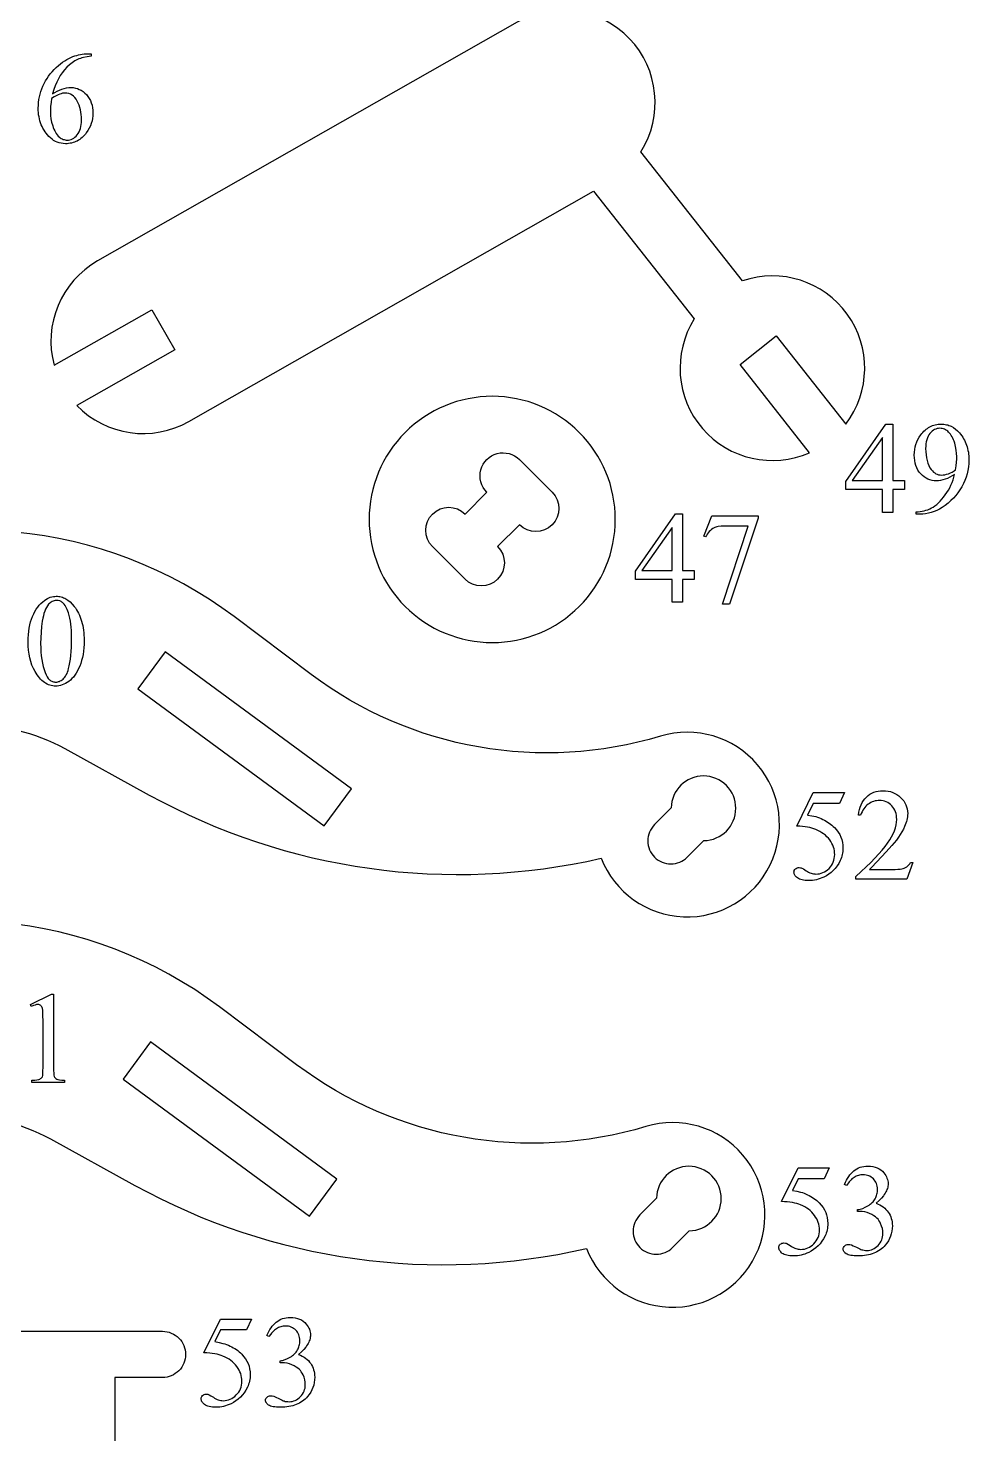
# Model space of a CAD drawing. Extents: x 7 to 905, y -397 to 592.
# Drawn here: x 807.7 to 905.5, y 156.1 to 302.3 of the extents above; entities that cross this region are included whole.
import ezdxf

# ---------------------------------------------------------------- set-up
doc = ezdxf.new("R2010")
doc.units = 0
doc.header["$MEASUREMENT"] = 0
for name, color, linetype in [('EXT', 1, 'CONTINUOUS'), ('INT', 5, 'CONTINUOUS'), ('TEXT', 18, 'CONTINUOUS')]:
    doc.layers.add(name, color=color, linetype=linetype)

msp = doc.modelspace()

# ---------------------------------------------------------------- linework, layer by layer
at = {"layer": 'EXT'}
for points in [[(812.74, 263.05, 0.341999), (824.38, 261.39), (866.47, 285.33), (876.94, 272.05, 0.740307), (888.93, 258.14), (881.7, 267.3), (885.46, 270.29), (892.7, 261.11, 0.740307), (881.97, 276.01), (871.38, 289.43, 0.780623), (858.52, 302.9), (814.89, 278.08, 0.341999), (810.37, 267.23), (820.53, 273.01), (822.91, 268.84)], [(855.93, 264, 0.414214), (843.13, 251.2, 0.414214), (855.93, 238.4, 0.414214), (868.73, 251.2, 0.414214)], [(765.84, 208.91), (791.36, 226.42, -0.282466), (811.5, 227.37), (820.27, 222.54, 0.184566), (867.26, 215.97, 0.65398), (884.83, 215.27, 0.65398), (873.43, 228.66, -0.23853), (837.1, 235.08), (829.09, 241.09, 0.282466), (782.35, 245.44), (752.94, 230.95, 0.43541), (747.55, 213, 0.43541)], [(764.33, 168.32), (789.84, 185.83, -0.282466), (809.98, 186.78), (818.75, 181.95, 0.184566), (865.74, 175.39, 0.65398), (883.32, 174.68, 0.65398), (871.91, 188.07, -0.23853), (835.59, 194.49), (827.58, 200.5, 0.282466), (780.83, 204.85), (751.43, 190.36, 0.43541), (746.04, 172.41, 0.43541)]]:
    msp.add_lwpolyline(points, format="xyb", close=True, dxfattribs=at)
msp.add_lwpolyline([(792.68, 150.99), (792.68, 161.97), (787.72, 161.97, -0.414214), (785.32, 164.37, -0.414214), (787.72, 166.77), (821.64, 166.77, -0.414214), (824.04, 164.37, -0.414214), (821.64, 161.97), (816.68, 161.97), (816.68, 150.99, 1)], format="xyb", dxfattribs=at)
at = {"layer": 'INT'}
for points in [[(858.76, 257.42), (862.15, 254.03, -1), (858.76, 250.63), (856.49, 248.37, -1), (853.1, 244.98), (849.71, 248.37, -1), (853.1, 251.76), (855.36, 254.03, -1)], [(877.93, 217.8, 0.411117), (881.26, 221.16, 0.414214), (877.9, 224.52, 0.411117), (874.54, 221.2), (872.81, 219.47, 0.414214), (872.81, 216.07, 0.414214), (876.2, 216.07)], [(874.68, 175.48), (876.42, 177.22, 0.411117), (879.74, 180.58, 0.414214), (876.38, 183.93, 0.411117), (873.02, 180.61), (871.29, 178.88, 0.414214), (871.29, 175.48, 0.414214)]]:
    msp.add_lwpolyline(points, format="xyb", close=True, dxfattribs=at)
for points in [[(838.44, 219.32), (841.29, 223.18), (821.93, 237.44), (819.08, 233.58)], [(836.92, 178.73), (839.77, 182.59), (820.41, 196.86), (817.56, 192.99)]]:
    msp.add_lwpolyline(points, close=True, dxfattribs=at)
at = {"layer": 'TEXT'}
for points in [[(814.23, 299.61), (814.23, 299.37), (813.81, 299.31), (813.43, 299.24), (813.26, 299.19), (813.1, 299.14), (812.94, 299.08), (812.8, 299.02), (812.66, 298.95), (812.52, 298.87), (812.25, 298.69), (811.97, 298.47), (811.7, 298.22), (811.44, 297.94), (811.21, 297.65), (811, 297.35), (810.81, 297.02), (810.64, 296.68), (810.48, 296.3), (810.34, 295.89), (810.21, 295.45), (810.45, 295.61), (810.69, 295.74), (810.93, 295.85), (811.17, 295.95), (811.41, 296.02), (811.65, 296.07), (811.89, 296.1), (812.13, 296.11), (812.36, 296.1), (812.58, 296.06), (812.79, 296.01), (812.99, 295.92), (813.19, 295.82), (813.38, 295.69), (813.56, 295.54), (813.73, 295.37), (813.89, 295.17), (814.03, 294.97), (814.14, 294.75), (814.24, 294.52), (814.31, 294.27), (814.37, 294.01), (814.4, 293.74), (814.41, 293.46), (814.4, 293.18), (814.37, 292.9), (814.31, 292.64), (814.24, 292.38), (814.14, 292.12), (814.02, 291.87), (813.88, 291.63), (813.72, 291.4), (813.62, 291.26), (813.51, 291.13), (813.4, 291.01), (813.28, 290.9), (813.16, 290.8), (813.03, 290.71), (812.9, 290.63), (812.77, 290.55), (812.63, 290.49), (812.49, 290.43), (812.34, 290.38), (812.19, 290.34), (812.04, 290.31), (811.88, 290.29), (811.71, 290.27), (811.55, 290.27), (811.32, 290.28), (811.1, 290.31), (810.89, 290.36), (810.69, 290.42), (810.5, 290.51), (810.32, 290.61), (810.15, 290.74), (809.98, 290.88), (809.83, 291.03), (809.69, 291.19), (809.55, 291.35), (809.43, 291.52), (809.32, 291.69), (809.21, 291.87), (809.12, 292.05), (809.04, 292.24), (808.96, 292.44), (808.9, 292.64), (808.84, 292.85), (808.8, 293.06), (808.76, 293.28), (808.74, 293.5), (808.72, 293.73), (808.72, 293.96), (808.73, 294.26), (808.75, 294.56), (808.79, 294.85), (808.84, 295.14), (808.91, 295.42), (808.99, 295.7), (809.09, 295.98), (809.2, 296.26), (809.33, 296.52), (809.47, 296.79), (809.63, 297.04), (809.79, 297.28), (809.97, 297.52), (810.16, 297.75), (810.37, 297.97), (810.59, 298.19), (810.81, 298.39), (811.03, 298.57), (811.25, 298.74), (811.47, 298.89), (811.68, 299.03), (811.89, 299.14), (812.1, 299.24), (812.31, 299.32), (812.51, 299.39), (812.72, 299.45), (812.91, 299.5), (813.11, 299.54), (813.3, 299.57), (813.48, 299.6), (813.66, 299.61), (813.84, 299.61)], [(810.1, 294.97), (810.05, 294.54), (810.01, 294.16), (809.99, 293.82), (809.98, 293.52), (810, 293.2), (810.04, 292.86), (810.11, 292.5), (810.22, 292.14), (810.28, 291.96), (810.35, 291.78), (810.43, 291.62), (810.51, 291.47), (810.6, 291.33), (810.7, 291.19), (810.8, 291.07), (810.92, 290.95), (811, 290.88), (811.1, 290.82), (811.19, 290.76), (811.29, 290.72), (811.4, 290.69), (811.51, 290.66), (811.62, 290.65), (811.74, 290.64), (811.88, 290.65), (812.02, 290.68), (812.16, 290.72), (812.29, 290.78), (812.41, 290.85), (812.54, 290.95), (812.66, 291.06), (812.77, 291.19), (812.88, 291.33), (812.97, 291.49), (813.05, 291.66), (813.11, 291.85), (813.16, 292.05), (813.2, 292.26), (813.22, 292.49), (813.23, 292.74), (813.22, 293.02), (813.2, 293.29), (813.16, 293.55), (813.11, 293.8), (813.05, 294.04), (812.97, 294.27), (812.88, 294.49), (812.78, 294.7), (812.66, 294.9), (812.53, 295.07), (812.38, 295.21), (812.23, 295.33), (812.06, 295.42), (811.89, 295.48), (811.7, 295.52), (811.49, 295.53), (811.37, 295.53), (811.23, 295.51), (811.1, 295.47), (810.95, 295.43), (810.79, 295.36), (810.6, 295.26), (810.37, 295.13)], [(898.81, 255.24), (898.81, 254.3), (897.6, 254.3), (897.6, 251.92), (896.51, 251.92), (896.51, 254.3), (892.7, 254.3), (892.7, 255.15), (896.87, 261.11), (897.6, 261.11), (897.6, 255.24)], [(900, 251.74), (900, 251.98), (900.21, 251.99), (900.42, 252.01), (900.63, 252.05), (900.83, 252.09), (901.03, 252.15), (901.23, 252.21), (901.42, 252.29), (901.61, 252.39), (901.79, 252.49), (901.97, 252.62), (902.16, 252.76), (902.34, 252.92), (902.52, 253.1), (902.69, 253.29), (902.87, 253.51), (903.04, 253.74), (903.21, 253.99), (903.36, 254.24), (903.5, 254.5), (903.63, 254.76), (903.75, 255.03), (903.85, 255.3), (903.93, 255.59), (904.01, 255.87), (903.75, 255.72), (903.5, 255.58), (903.26, 255.46), (903.02, 255.37), (902.78, 255.3), (902.56, 255.24), (902.34, 255.21), (902.12, 255.2), (901.89, 255.21), (901.67, 255.25), (901.45, 255.31), (901.24, 255.39), (901.04, 255.49), (900.85, 255.62), (900.67, 255.76), (900.5, 255.94), (900.34, 256.13), (900.2, 256.33), (900.09, 256.55), (899.99, 256.79), (899.92, 257.04), (899.86, 257.31), (899.83, 257.59), (899.82, 257.88), (899.83, 258.18), (899.86, 258.46), (899.92, 258.73), (899.99, 259), (900.09, 259.26), (900.2, 259.51), (900.34, 259.75), (900.5, 259.99), (900.6, 260.12), (900.71, 260.25), (900.82, 260.37), (900.94, 260.48), (901.06, 260.58), (901.18, 260.67), (901.31, 260.75), (901.44, 260.83), (901.57, 260.89), (901.71, 260.95), (901.86, 261), (902, 261.04), (902.15, 261.07), (902.31, 261.09), (902.47, 261.11), (902.63, 261.11), (902.9, 261.1), (903.16, 261.05), (903.29, 261.02), (903.41, 260.98), (903.54, 260.93), (903.66, 260.88), (903.89, 260.75), (904.11, 260.59), (904.32, 260.41), (904.53, 260.19), (904.64, 260.05), (904.75, 259.9), (904.86, 259.75), (904.95, 259.59), (905.04, 259.43), (905.12, 259.27), (905.19, 259.1), (905.25, 258.93), (905.31, 258.75), (905.36, 258.57), (905.4, 258.38), (905.44, 258.19), (905.46, 258), (905.48, 257.8), (905.49, 257.6), (905.5, 257.39), (905.48, 257.02), (905.45, 256.66), (905.39, 256.3), (905.31, 255.94), (905.21, 255.6), (905.08, 255.26), (904.93, 254.92), (904.76, 254.6), (904.57, 254.28), (904.35, 253.97), (904.13, 253.68), (903.88, 253.41), (903.61, 253.15), (903.33, 252.9), (903.03, 252.66), (902.71, 252.44), (902.44, 252.28), (902.16, 252.13), (901.88, 252.01), (901.59, 251.91), (901.3, 251.84), (901, 251.78), (900.69, 251.75), (900.38, 251.74)], [(904.12, 256.36), (904.17, 256.77), (904.2, 257.14), (904.23, 257.46), (904.23, 257.74), (904.22, 258.07), (904.18, 258.41), (904.11, 258.77), (904.02, 259.14), (903.96, 259.32), (903.89, 259.49), (903.83, 259.65), (903.75, 259.79), (903.67, 259.93), (903.58, 260.06), (903.49, 260.17), (903.39, 260.28), (903.29, 260.37), (903.19, 260.45), (903.08, 260.52), (902.97, 260.58), (902.85, 260.62), (902.73, 260.65), (902.61, 260.67), (902.48, 260.68), (902.34, 260.67), (902.2, 260.65), (902.06, 260.6), (901.93, 260.55), (901.8, 260.47), (901.68, 260.38), (901.56, 260.27), (901.45, 260.15), (901.34, 260.01), (901.25, 259.85), (901.18, 259.68), (901.11, 259.49), (901.06, 259.28), (901.03, 259.06), (901.01, 258.82), (901, 258.57), (901.01, 258.23), (901.04, 257.91), (901.09, 257.6), (901.15, 257.32), (901.23, 257.06), (901.33, 256.81), (901.45, 256.58), (901.59, 256.38), (901.7, 256.24), (901.82, 256.13), (901.94, 256.03), (902.07, 255.95), (902.21, 255.89), (902.35, 255.84), (902.5, 255.82), (902.65, 255.81), (902.81, 255.82), (902.99, 255.84), (903.18, 255.89), (903.38, 255.95), (903.58, 256.03), (903.77, 256.13), (903.95, 256.24)], [(896.51, 255.24), (896.51, 259.71), (893.35, 255.24)], [(876.94, 245.9), (876.94, 244.96), (875.73, 244.96), (875.73, 242.58), (874.64, 242.58), (874.64, 244.96), (870.83, 244.96), (870.83, 245.81), (875, 251.77), (875.73, 251.77), (875.73, 245.9)], [(878.78, 251.58), (883.6, 251.58), (883.6, 251.33), (880.6, 242.4), (879.86, 242.4), (882.55, 250.5), (880.07, 250.5), (879.73, 250.49), (879.43, 250.45), (879.3, 250.43), (879.19, 250.4), (879.09, 250.36), (879, 250.32), (878.87, 250.24), (878.74, 250.15), (878.62, 250.04), (878.5, 249.93), (878.39, 249.81), (878.29, 249.68), (878.2, 249.53), (878.11, 249.38), (877.92, 249.45)], [(874.64, 245.9), (874.64, 250.37), (871.48, 245.9)], [(807.67, 238.47), (807.67, 238.85), (807.7, 239.21), (807.73, 239.57), (807.78, 239.9), (807.85, 240.23), (807.93, 240.54), (808.02, 240.84), (808.13, 241.12), (808.25, 241.39), (808.38, 241.64), (808.52, 241.88), (808.67, 242.09), (808.83, 242.29), (809, 242.47), (809.18, 242.63), (809.37, 242.78), (809.52, 242.88), (809.67, 242.97), (809.82, 243.04), (809.97, 243.1), (810.13, 243.15), (810.29, 243.18), (810.44, 243.2), (810.6, 243.21), (810.73, 243.21), (810.86, 243.19), (810.98, 243.17), (811.11, 243.14), (811.23, 243.11), (811.35, 243.06), (811.47, 243.01), (811.58, 242.95), (811.7, 242.88), (811.81, 242.8), (812.03, 242.62), (812.25, 242.4), (812.46, 242.15), (812.58, 241.99), (812.7, 241.81), (812.81, 241.63), (812.91, 241.44), (813, 241.25), (813.09, 241.04), (813.16, 240.83), (813.23, 240.61), (813.29, 240.39), (813.34, 240.16), (813.39, 239.92), (813.42, 239.67), (813.45, 239.42), (813.47, 239.15), (813.48, 238.89), (813.49, 238.61), (813.48, 238.23), (813.46, 237.86), (813.42, 237.5), (813.38, 237.16), (813.31, 236.84), (813.23, 236.53), (813.14, 236.23), (813.04, 235.95), (812.92, 235.68), (812.8, 235.44), (812.66, 235.21), (812.52, 235), (812.38, 234.81), (812.22, 234.64), (812.06, 234.49), (811.89, 234.36), (811.71, 234.24), (811.54, 234.14), (811.37, 234.06), (811.2, 233.99), (811.03, 233.93), (810.86, 233.9), (810.7, 233.87), (810.53, 233.86), (810.38, 233.87), (810.22, 233.89), (810.07, 233.92), (809.92, 233.96), (809.77, 234.01), (809.63, 234.08), (809.49, 234.16), (809.36, 234.24), (809.22, 234.35), (809.09, 234.46), (808.97, 234.58), (808.85, 234.72), (808.73, 234.87), (808.61, 235.03), (808.5, 235.2), (808.39, 235.38), (808.22, 235.71), (808.07, 236.06), (807.95, 236.42), (807.85, 236.8), (807.77, 237.19), (807.71, 237.6), (807.68, 238.03)], [(808.97, 238.3), (808.98, 237.85), (809, 237.42), (809.03, 237.01), (809.08, 236.62), (809.15, 236.25), (809.23, 235.9), (809.32, 235.58), (809.43, 235.27), (809.53, 235.04), (809.64, 234.84), (809.76, 234.67), (809.9, 234.53), (809.97, 234.47), (810.04, 234.42), (810.12, 234.38), (810.2, 234.34), (810.29, 234.32), (810.37, 234.3), (810.46, 234.29), (810.55, 234.28), (810.64, 234.29), (810.74, 234.3), (810.83, 234.33), (810.92, 234.36), (811.01, 234.41), (811.11, 234.46), (811.2, 234.53), (811.3, 234.6), (811.39, 234.69), (811.48, 234.79), (811.56, 234.91), (811.64, 235.03), (811.71, 235.18), (811.77, 235.33), (811.83, 235.5), (811.88, 235.68), (811.95, 235.98), (812.02, 236.31), (812.07, 236.67), (812.11, 237.06), (812.14, 237.48), (812.17, 237.92), (812.18, 238.4), (812.19, 238.9), (812.18, 239.28), (812.17, 239.64), (812.14, 239.98), (812.11, 240.31), (812.06, 240.63), (812.01, 240.92), (811.94, 241.21), (811.87, 241.47), (811.81, 241.65), (811.74, 241.82), (811.67, 241.98), (811.6, 242.12), (811.52, 242.25), (811.43, 242.37), (811.34, 242.47), (811.25, 242.55), (811.18, 242.6), (811.11, 242.65), (811.03, 242.69), (810.95, 242.72), (810.78, 242.76), (810.59, 242.77), (810.48, 242.77), (810.38, 242.75), (810.27, 242.71), (810.17, 242.67), (810.07, 242.61), (809.97, 242.54), (809.88, 242.46), (809.79, 242.37), (809.68, 242.22), (809.57, 242.05), (809.48, 241.86), (809.39, 241.66), (809.31, 241.43), (809.25, 241.19), (809.19, 240.92), (809.14, 240.63), (809.07, 240.05), (809.01, 239.46), (808.98, 238.88)], [(892.55, 222.8), (892.03, 221.67), (889.32, 221.67), (888.73, 220.46), (889.16, 220.39), (889.57, 220.29), (889.76, 220.23), (889.95, 220.16), (890.13, 220.09), (890.31, 220.01), (890.48, 219.92), (890.65, 219.83), (890.81, 219.73), (890.96, 219.63), (891.11, 219.52), (891.25, 219.41), (891.39, 219.28), (891.52, 219.16), (891.73, 218.93), (891.91, 218.69), (892.06, 218.43), (892.18, 218.17), (892.28, 217.9), (892.35, 217.62), (892.39, 217.33), (892.4, 217.03), (892.4, 216.86), (892.39, 216.68), (892.36, 216.51), (892.33, 216.35), (892.29, 216.19), (892.24, 216.03), (892.18, 215.87), (892.12, 215.72), (891.96, 215.43), (891.79, 215.16), (891.6, 214.91), (891.39, 214.69), (891.16, 214.49), (890.93, 214.31), (890.68, 214.15), (890.41, 214.01), (890.22, 213.92), (890.03, 213.85), (889.83, 213.78), (889.64, 213.73), (889.44, 213.69), (889.25, 213.66), (889.05, 213.65), (888.85, 213.64), (888.65, 213.65), (888.47, 213.66), (888.3, 213.68), (888.15, 213.71), (888.01, 213.75), (887.88, 213.8), (887.77, 213.85), (887.67, 213.92), (887.58, 213.99), (887.51, 214.06), (887.44, 214.13), (887.39, 214.21), (887.35, 214.28), (887.32, 214.36), (887.31, 214.44), (887.3, 214.52), (887.31, 214.61), (887.34, 214.7), (887.39, 214.78), (887.45, 214.85), (887.53, 214.91), (887.63, 214.96), (887.73, 214.99), (887.84, 214.99), (888, 214.98), (888.07, 214.97), (888.14, 214.94), (888.31, 214.85), (888.58, 214.67), (888.71, 214.59), (888.83, 214.52), (888.96, 214.46), (889.08, 214.41), (889.21, 214.37), (889.34, 214.35), (889.46, 214.33), (889.59, 214.32), (889.78, 214.33), (889.97, 214.36), (890.15, 214.41), (890.32, 214.47), (890.49, 214.55), (890.65, 214.66), (890.8, 214.77), (890.95, 214.91), (891.09, 215.06), (891.21, 215.22), (891.31, 215.39), (891.39, 215.56), (891.46, 215.75), (891.5, 215.94), (891.53, 216.14), (891.54, 216.34), (891.53, 216.54), (891.51, 216.74), (891.47, 216.94), (891.41, 217.13), (891.34, 217.32), (891.25, 217.51), (891.14, 217.69), (891.02, 217.87), (890.88, 218.04), (890.73, 218.2), (890.57, 218.35), (890.39, 218.49), (890.21, 218.62), (890.01, 218.74), (889.79, 218.86), (889.57, 218.96), (889.38, 219.03), (889.18, 219.09), (888.95, 219.15), (888.72, 219.19), (888.46, 219.23), (888.19, 219.26), (887.9, 219.29), (887.6, 219.3), (889.32, 222.8)], [(899.68, 215.53), (899.05, 213.8), (893.74, 213.8), (893.74, 214.05), (894.3, 214.57), (894.82, 215.07), (895.3, 215.54), (895.73, 215.99), (896.12, 216.41), (896.47, 216.81), (896.78, 217.19), (897.04, 217.54), (897.26, 217.87), (897.45, 218.2), (897.62, 218.52), (897.75, 218.83), (897.86, 219.14), (897.93, 219.44), (897.98, 219.73), (897.99, 220.01), (897.98, 220.22), (897.96, 220.42), (897.92, 220.61), (897.86, 220.79), (897.79, 220.96), (897.7, 221.13), (897.59, 221.28), (897.47, 221.42), (897.33, 221.55), (897.19, 221.66), (897.05, 221.76), (896.89, 221.83), (896.73, 221.89), (896.57, 221.94), (896.39, 221.96), (896.21, 221.97), (896.05, 221.96), (895.89, 221.95), (895.74, 221.92), (895.58, 221.87), (895.44, 221.82), (895.29, 221.75), (895.16, 221.67), (895.02, 221.58), (894.89, 221.48), (894.78, 221.37), (894.67, 221.24), (894.56, 221.1), (894.47, 220.96), (894.39, 220.8), (894.31, 220.63), (894.24, 220.44), (894, 220.44), (894.05, 220.74), (894.11, 221.02), (894.19, 221.28), (894.29, 221.53), (894.41, 221.76), (894.54, 221.96), (894.69, 222.16), (894.85, 222.33), (895.03, 222.48), (895.21, 222.62), (895.41, 222.73), (895.62, 222.82), (895.84, 222.89), (896.07, 222.95), (896.31, 222.98), (896.57, 222.99), (896.83, 222.98), (897.09, 222.94), (897.34, 222.89), (897.57, 222.81), (897.79, 222.71), (898, 222.59), (898.21, 222.45), (898.39, 222.28), (898.57, 222.1), (898.72, 221.92), (898.84, 221.72), (898.94, 221.52), (899.02, 221.3), (899.08, 221.09), (899.12, 220.86), (899.13, 220.62), (899.12, 220.45), (899.11, 220.28), (899.08, 220.11), (899.05, 219.94), (899, 219.77), (898.95, 219.6), (898.88, 219.43), (898.81, 219.26), (898.68, 218.99), (898.53, 218.71), (898.35, 218.43), (898.17, 218.15), (897.96, 217.86), (897.73, 217.57), (897.48, 217.28), (897.22, 216.98), (896.47, 216.17), (895.87, 215.53), (895.44, 215.08), (895.15, 214.8), (897.5, 214.8), (897.83, 214.81), (898.11, 214.82), (898.34, 214.83), (898.51, 214.86), (898.65, 214.89), (898.78, 214.94), (898.91, 215), (899.03, 215.07), (899.14, 215.16), (899.25, 215.27), (899.34, 215.39), (899.43, 215.53)], [(807.9, 200.76), (810.1, 201.82), (810.31, 201.82), (810.31, 194.22), (810.32, 193.88), (810.33, 193.61), (810.35, 193.41), (810.38, 193.28), (810.42, 193.19), (810.47, 193.12), (810.55, 193.05), (810.64, 193), (810.76, 192.95), (810.94, 192.92), (811.17, 192.9), (811.45, 192.88), (811.45, 192.64), (808.06, 192.64), (808.06, 192.88), (808.35, 192.9), (808.59, 192.92), (808.77, 192.95), (808.89, 192.99), (808.97, 193.05), (809.04, 193.11), (809.1, 193.18), (809.15, 193.25), (809.18, 193.37), (809.2, 193.58), (809.21, 193.86), (809.22, 194.22), (809.22, 199.08), (809.21, 199.53), (809.2, 199.89), (809.18, 200.16), (809.15, 200.34), (809.12, 200.44), (809.09, 200.53), (809.04, 200.6), (808.98, 200.66), (808.92, 200.7), (808.85, 200.73), (808.77, 200.75), (808.69, 200.76), (808.55, 200.74), (808.39, 200.7), (808.21, 200.64), (808, 200.55)], [(890.97, 183.77), (890.46, 182.64), (887.75, 182.64), (887.16, 181.43), (887.59, 181.35), (887.99, 181.25), (888.18, 181.19), (888.37, 181.13), (888.56, 181.05), (888.73, 180.97), (888.9, 180.89), (889.07, 180.8), (889.23, 180.7), (889.38, 180.6), (889.53, 180.49), (889.68, 180.37), (889.81, 180.25), (889.94, 180.12), (890.15, 179.89), (890.33, 179.65), (890.48, 179.4), (890.61, 179.14), (890.7, 178.87), (890.77, 178.59), (890.81, 178.3), (890.83, 178), (890.82, 177.82), (890.81, 177.65), (890.79, 177.48), (890.75, 177.32), (890.71, 177.15), (890.66, 176.99), (890.61, 176.84), (890.54, 176.69), (890.38, 176.39), (890.21, 176.13), (890.02, 175.88), (889.81, 175.66), (889.59, 175.45), (889.35, 175.27), (889.1, 175.11), (888.84, 174.97), (888.64, 174.89), (888.45, 174.81), (888.26, 174.75), (888.06, 174.7), (887.87, 174.66), (887.67, 174.63), (887.47, 174.61), (887.27, 174.61), (887.07, 174.61), (886.89, 174.63), (886.72, 174.65), (886.57, 174.68), (886.43, 174.72), (886.3, 174.76), (886.19, 174.82), (886.09, 174.88), (886.01, 174.95), (885.93, 175.02), (885.87, 175.1), (885.82, 175.17), (885.77, 175.25), (885.75, 175.33), (885.73, 175.41), (885.72, 175.49), (885.73, 175.58), (885.76, 175.67), (885.81, 175.75), (885.88, 175.82), (885.96, 175.88), (886.05, 175.93), (886.15, 175.95), (886.26, 175.96), (886.42, 175.95), (886.5, 175.93), (886.56, 175.91), (886.74, 175.81), (887, 175.64), (887.13, 175.56), (887.25, 175.49), (887.38, 175.43), (887.51, 175.38), (887.63, 175.34), (887.76, 175.31), (887.89, 175.3), (888.01, 175.29), (888.2, 175.3), (888.39, 175.33), (888.57, 175.37), (888.74, 175.44), (888.91, 175.52), (889.07, 175.62), (889.23, 175.74), (889.38, 175.88), (889.51, 176.03), (889.63, 176.19), (889.73, 176.36), (889.82, 176.53), (889.88, 176.71), (889.93, 176.9), (889.96, 177.1), (889.96, 177.31), (889.96, 177.51), (889.93, 177.71), (889.89, 177.91), (889.83, 178.1), (889.76, 178.29), (889.67, 178.47), (889.56, 178.65), (889.44, 178.83), (889.3, 179), (889.15, 179.17), (888.99, 179.32), (888.82, 179.46), (888.63, 179.59), (888.43, 179.71), (888.22, 179.82), (887.99, 179.92), (887.8, 180), (887.6, 180.06), (887.38, 180.11), (887.14, 180.16), (886.88, 180.2), (886.61, 180.23), (886.33, 180.25), (886.02, 180.27), (887.75, 183.77)], [(892.56, 182.05), (892.66, 182.28), (892.76, 182.48), (892.88, 182.68), (893, 182.86), (893.12, 183.03), (893.25, 183.19), (893.39, 183.33), (893.53, 183.46), (893.68, 183.57), (893.84, 183.68), (894.01, 183.76), (894.19, 183.83), (894.38, 183.88), (894.58, 183.92), (894.78, 183.95), (895, 183.95), (895.26, 183.94), (895.5, 183.91), (895.74, 183.85), (895.95, 183.78), (896.15, 183.68), (896.33, 183.56), (896.5, 183.41), (896.65, 183.25), (896.76, 183.12), (896.85, 182.98), (896.92, 182.85), (896.98, 182.71), (897.03, 182.57), (897.07, 182.42), (897.09, 182.28), (897.09, 182.13), (897.09, 182), (897.07, 181.88), (897.05, 181.76), (897.02, 181.63), (896.97, 181.51), (896.92, 181.38), (896.86, 181.26), (896.78, 181.13), (896.7, 181), (896.61, 180.87), (896.4, 180.62), (896.15, 180.36), (895.86, 180.1), (896.06, 180.01), (896.25, 179.92), (896.42, 179.81), (896.59, 179.7), (896.74, 179.58), (896.87, 179.45), (897, 179.31), (897.11, 179.17), (897.21, 179.01), (897.3, 178.85), (897.37, 178.68), (897.43, 178.51), (897.48, 178.33), (897.51, 178.14), (897.53, 177.95), (897.54, 177.75), (897.53, 177.46), (897.49, 177.18), (897.43, 176.92), (897.35, 176.66), (897.25, 176.41), (897.12, 176.17), (896.97, 175.94), (896.79, 175.72), (896.67, 175.59), (896.54, 175.46), (896.4, 175.34), (896.26, 175.24), (896.1, 175.14), (895.94, 175.04), (895.78, 174.96), (895.61, 174.89), (895.43, 174.82), (895.24, 174.76), (895.05, 174.72), (894.85, 174.68), (894.65, 174.65), (894.43, 174.63), (894.21, 174.61), (893.99, 174.61), (893.77, 174.61), (893.57, 174.62), (893.39, 174.64), (893.22, 174.66), (893.08, 174.7), (892.95, 174.73), (892.84, 174.78), (892.75, 174.83), (892.6, 174.95), (892.55, 175.01), (892.5, 175.07), (892.47, 175.13), (892.44, 175.19), (892.43, 175.25), (892.42, 175.32), (892.43, 175.41), (892.46, 175.5), (892.51, 175.58), (892.58, 175.66), (892.66, 175.72), (892.75, 175.77), (892.85, 175.79), (892.95, 175.8), (893.12, 175.79), (893.29, 175.75), (893.47, 175.67), (893.8, 175.51), (894.14, 175.34), (894.26, 175.29), (894.35, 175.26), (894.48, 175.23), (894.61, 175.2), (894.74, 175.19), (894.88, 175.19), (895.04, 175.19), (895.2, 175.22), (895.36, 175.26), (895.51, 175.32), (895.65, 175.39), (895.79, 175.48), (895.93, 175.59), (896.05, 175.71), (896.17, 175.84), (896.27, 175.98), (896.36, 176.13), (896.43, 176.28), (896.48, 176.44), (896.52, 176.6), (896.55, 176.77), (896.56, 176.95), (896.54, 177.21), (896.5, 177.47), (896.42, 177.72), (896.32, 177.97), (896.23, 178.15), (896.14, 178.3), (896.05, 178.43), (895.94, 178.54), (895.79, 178.67), (895.61, 178.79), (895.4, 178.91), (895.16, 179.02), (894.91, 179.11), (894.66, 179.18), (894.4, 179.22), (894.15, 179.23), (893.93, 179.23), (893.93, 179.43), (894.06, 179.45), (894.2, 179.48), (894.46, 179.56), (894.72, 179.67), (894.99, 179.81), (895.11, 179.89), (895.23, 179.98), (895.34, 180.06), (895.44, 180.16), (895.53, 180.25), (895.61, 180.35), (895.69, 180.45), (895.75, 180.56), (895.81, 180.67), (895.86, 180.79), (895.9, 180.9), (895.93, 181.02), (895.96, 181.14), (895.98, 181.27), (895.99, 181.39), (895.99, 181.52), (895.98, 181.69), (895.96, 181.85), (895.93, 182), (895.88, 182.14), (895.82, 182.28), (895.75, 182.4), (895.66, 182.52), (895.56, 182.63), (895.45, 182.73), (895.34, 182.81), (895.21, 182.89), (895.08, 182.95), (894.95, 182.99), (894.8, 183.02), (894.65, 183.04), (894.5, 183.05), (894.37, 183.05), (894.25, 183.03), (894.12, 183.01), (894, 182.98), (893.89, 182.94), (893.77, 182.9), (893.66, 182.84), (893.55, 182.78), (893.45, 182.7), (893.34, 182.62), (893.24, 182.53), (893.14, 182.43), (893.05, 182.32), (892.96, 182.21), (892.78, 181.95)], [(832.49, 166.32), (832.59, 166.54), (832.7, 166.75), (832.81, 166.95), (832.93, 167.13), (833.05, 167.3), (833.18, 167.45), (833.32, 167.6), (833.46, 167.73), (833.62, 167.84), (833.78, 167.94), (833.95, 168.03), (834.12, 168.1), (834.31, 168.15), (834.51, 168.19), (834.71, 168.21), (834.93, 168.22), (835.19, 168.21), (835.44, 168.18), (835.67, 168.12), (835.88, 168.05), (836.08, 167.95), (836.27, 167.83), (836.44, 167.68), (836.59, 167.52), (836.69, 167.39), (836.78, 167.25), (836.85, 167.11), (836.92, 166.98), (836.96, 166.83), (837, 166.69), (837.02, 166.54), (837.03, 166.4), (837.02, 166.27), (837.01, 166.15), (836.98, 166.03), (836.95, 165.9), (836.9, 165.78), (836.85, 165.65), (836.79, 165.52), (836.72, 165.4), (836.63, 165.27), (836.54, 165.14), (836.33, 164.89), (836.08, 164.63), (835.79, 164.37), (835.99, 164.28), (836.18, 164.19), (836.36, 164.08), (836.52, 163.97), (836.67, 163.85), (836.81, 163.72), (836.93, 163.58), (837.05, 163.44), (837.14, 163.28), (837.23, 163.12), (837.3, 162.95), (837.36, 162.78), (837.41, 162.6), (837.44, 162.41), (837.46, 162.22), (837.47, 162.02), (837.46, 161.73), (837.42, 161.45), (837.37, 161.18), (837.28, 160.93), (837.18, 160.68), (837.05, 160.44), (836.9, 160.21), (836.73, 159.99), (836.6, 159.86), (836.47, 159.73), (836.33, 159.61), (836.19, 159.5), (836.04, 159.4), (835.88, 159.31), (835.71, 159.23), (835.54, 159.16), (835.36, 159.09), (835.18, 159.03), (834.98, 158.99), (834.78, 158.95), (834.58, 158.92), (834.37, 158.89), (834.15, 158.88), (833.92, 158.88), (833.7, 158.88), (833.5, 158.89), (833.32, 158.91), (833.16, 158.93), (833.01, 158.96), (832.88, 159), (832.77, 159.05), (832.68, 159.1), (832.54, 159.22), (832.48, 159.28), (832.44, 159.34), (832.4, 159.4), (832.37, 159.46), (832.36, 159.52), (832.35, 159.59), (832.36, 159.68), (832.39, 159.77), (832.44, 159.85), (832.51, 159.93), (832.59, 159.99), (832.68, 160.03), (832.78, 160.06), (832.88, 160.07), (833.05, 160.06), (833.22, 160.02), (833.41, 159.94), (833.73, 159.78), (834.07, 159.61), (834.19, 159.56), (834.28, 159.53), (834.41, 159.49), (834.54, 159.47), (834.67, 159.46), (834.81, 159.45), (834.98, 159.46), (835.14, 159.49), (835.29, 159.53), (835.44, 159.58), (835.59, 159.66), (835.73, 159.75), (835.86, 159.86), (835.99, 159.98), (836.1, 160.11), (836.21, 160.25), (836.29, 160.4), (836.36, 160.55), (836.42, 160.71), (836.46, 160.87), (836.48, 161.04), (836.49, 161.22), (836.47, 161.48), (836.43, 161.74), (836.36, 161.99), (836.26, 162.24), (836.17, 162.42), (836.07, 162.57), (835.98, 162.7), (835.88, 162.81), (835.72, 162.94), (835.54, 163.06), (835.33, 163.18), (835.09, 163.29), (834.84, 163.38), (834.59, 163.45), (834.34, 163.49), (834.08, 163.5), (833.87, 163.5), (833.87, 163.7), (834, 163.72), (834.13, 163.75), (834.39, 163.83), (834.65, 163.94), (834.92, 164.08), (835.05, 164.16), (835.16, 164.24), (835.27, 164.33), (835.37, 164.42), (835.46, 164.52), (835.55, 164.62), (835.62, 164.72), (835.68, 164.83), (835.74, 164.94), (835.79, 165.05), (835.83, 165.17), (835.86, 165.29), (835.89, 165.41), (835.91, 165.54), (835.92, 165.66), (835.92, 165.79), (835.92, 165.96), (835.9, 166.12), (835.86, 166.27), (835.82, 166.41), (835.76, 166.54), (835.68, 166.67), (835.6, 166.79), (835.5, 166.9), (835.39, 167), (835.27, 167.08), (835.15, 167.15), (835.02, 167.21), (834.88, 167.26), (834.74, 167.29), (834.59, 167.31), (834.43, 167.32), (834.3, 167.31), (834.18, 167.3), (834.06, 167.28), (833.94, 167.25), (833.82, 167.21), (833.71, 167.16), (833.59, 167.11), (833.49, 167.04), (833.38, 166.97), (833.28, 166.89), (833.18, 166.8), (833.08, 166.7), (832.98, 166.59), (832.89, 166.48), (832.71, 166.22)], [(830.91, 168.04), (830.39, 166.91), (827.68, 166.91), (827.09, 165.7), (827.52, 165.62), (827.92, 165.52), (828.12, 165.46), (828.31, 165.39), (828.49, 165.32), (828.67, 165.24), (828.84, 165.16), (829, 165.07), (829.16, 164.97), (829.32, 164.87), (829.47, 164.76), (829.61, 164.64), (829.75, 164.52), (829.88, 164.39), (830.08, 164.16), (830.26, 163.92), (830.42, 163.67), (830.54, 163.41), (830.64, 163.14), (830.7, 162.86), (830.75, 162.57), (830.76, 162.27), (830.76, 162.09), (830.74, 161.92), (830.72, 161.75), (830.69, 161.58), (830.65, 161.42), (830.6, 161.26), (830.54, 161.11), (830.47, 160.95), (830.32, 160.66), (830.15, 160.39), (829.95, 160.15), (829.74, 159.93), (829.52, 159.72), (829.28, 159.54), (829.03, 159.38), (828.77, 159.24), (828.58, 159.16), (828.38, 159.08), (828.19, 159.02), (828, 158.97), (827.8, 158.93), (827.6, 158.9), (827.4, 158.88), (827.2, 158.88), (827.01, 158.88), (826.83, 158.89), (826.66, 158.92), (826.5, 158.95), (826.36, 158.98), (826.24, 159.03), (826.12, 159.09), (826.02, 159.15), (825.94, 159.22), (825.86, 159.29), (825.8, 159.37), (825.75, 159.44), (825.71, 159.52), (825.68, 159.6), (825.66, 159.68), (825.66, 159.76), (825.67, 159.85), (825.69, 159.93), (825.74, 160.01), (825.81, 160.09), (825.89, 160.15), (825.98, 160.19), (826.08, 160.22), (826.19, 160.23), (826.36, 160.22), (826.43, 160.2), (826.5, 160.18), (826.67, 160.08), (826.94, 159.91), (827.06, 159.82), (827.19, 159.75), (827.31, 159.69), (827.44, 159.65), (827.56, 159.61), (827.69, 159.58), (827.82, 159.57), (827.95, 159.56), (828.14, 159.57), (828.32, 159.6), (828.5, 159.64), (828.68, 159.71), (828.84, 159.79), (829, 159.89), (829.16, 160.01), (829.31, 160.15), (829.45, 160.3), (829.57, 160.46), (829.67, 160.62), (829.75, 160.8), (829.81, 160.98), (829.86, 161.17), (829.89, 161.37), (829.9, 161.58), (829.89, 161.78), (829.86, 161.98), (829.82, 162.17), (829.77, 162.37), (829.69, 162.56), (829.6, 162.74), (829.5, 162.92), (829.37, 163.1), (829.24, 163.27), (829.09, 163.43), (828.92, 163.59), (828.75, 163.73), (828.56, 163.86), (828.36, 163.98), (828.15, 164.09), (827.93, 164.19), (827.74, 164.26), (827.53, 164.33), (827.31, 164.38), (827.07, 164.43), (826.82, 164.47), (826.55, 164.5), (826.26, 164.52), (825.95, 164.54), (827.68, 168.04)]]:
    msp.add_lwpolyline(points, close=True, dxfattribs=at)

doc.saveas('drawing.dxf')
